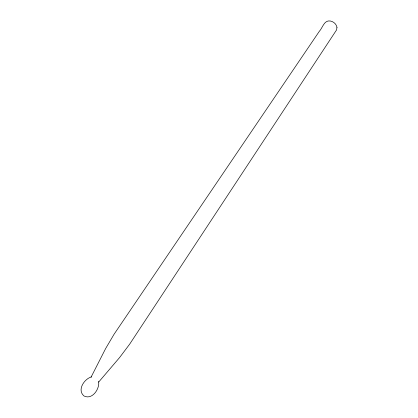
<?xml version="1.0" encoding="UTF-8"?>
<svg xmlns="http://www.w3.org/2000/svg" width="418" height="418" viewBox="0 0 418 418"><rect width="100%" height="100%" fill="white"/><g stroke="black" fill="none" stroke-linecap="round" stroke-linejoin="round"><path stroke-width="0.63" d="M336.992 27.358L336.516 30.002L129.627 344.213L119.59 357.557L98.685 382.052L98.685 381.671C99.683 389.184 92.106 400.172 83.95 395.95C76.922 390.02 84.133 379.074 91.328 376.916L91.077 377.14L105.623 348.575L114.077 334.233L319.289 31.376C322.623 27.875 324.081 19.944 330.225 20.984C333.48 21.501 336.401 24.066 336.992 27.358"/></g></svg>
